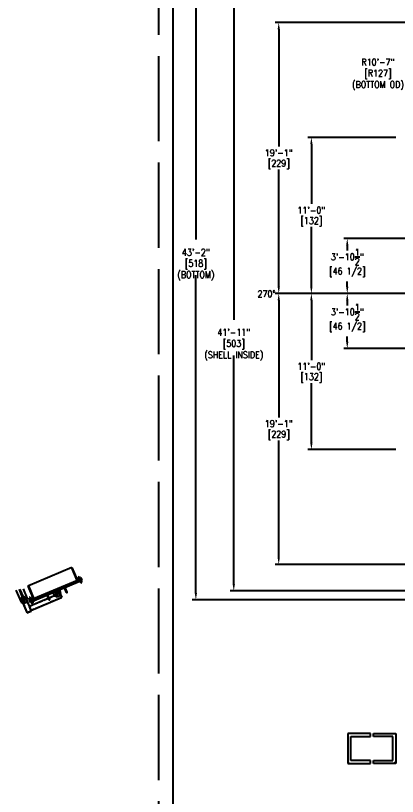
# Model space of a CAD drawing. Extents: x -1889 to 1550, y -1971 to 1122.
# Drawn here: x -157 to 165, y 112 to 772 of the extents above; entities that cross this region are included whole.
import ezdxf
from ezdxf.enums import TextEntityAlignment as Align

# ---------------------------------------------------------------- set-up
doc = ezdxf.new("R2010")
doc.units = 0
doc.header["$LTSCALE"] = 12
doc.header["$MEASUREMENT"] = 0
doc.header["$PDMODE"] = 33
doc.header["$PDSIZE"] = -0.5
for name, pattern in [('AM_ISO02W050', [7.5, 6, -1.5]), ('CENTER', [2, 1.25, -0.25, 0.25, -0.25]), ('HIDDEN', [0.375, 0.25, -0.125])]:
    doc.linetypes.add(name, pattern=pattern)
doc.layers.get('0').update_dxf_attribs({"linetype": 'CONTINUOUS'})
doc.layers.get('Defpoints').update_dxf_attribs({"linetype": 'CONTINUOUS'})
for name, color, linetype in [('11-2 PIPE', 7, 'CONTINUOUS'), ('3-4-10NC-HHBOLT', 32, 'CONTINUOUS'), ('3-4-10NC-HHNUT', 32, 'CONTINUOUS'), ('ARM', 3, 'CONTINUOUS'), ('CENTER', 6, 'CENTER'), ('COVER', 3, 'CONTINUOUS'), ('DIM', 1, 'CONTINUOUS'), ('EXTERNALS', 3, 'CONTINUOUS'), ('FLG', 2, 'CONTINUOUS'), ('HANDLE', 2, 'CONTINUOUS'), ('MARKING', 11, 'CONTINUOUS'), ('muoto', 4, 'CONTINUOUS'), ('NECK', 242, 'CONTINUOUS'), ('PIVOT', 30, 'CONTINUOUS'), ('REPAD', 7, 'CONTINUOUS'), ('WASHER', 7, 'CONTINUOUS')]:
    doc.layers.add(name, color=color, linetype=linetype)
doc.styles.add('ROMANS', font='ROMANS.shx', dxfattribs={"width": 0.85, "height": 5.76})
doc.styles.get("Standard").update_dxf_attribs({"font": 'sanss___.ttf'})
doc.dimstyles.get("Standard").update_dxf_attribs({"dimtxt": 0.18, "dimasz": 0.18, "dimexe": 0.18, "dimexo": 0.0625, "dimgap": 0.09, "dimtad": 0, "dimtih": 1, "dimtoh": 1, "dimdec": 4, "dimzin": 0, "dimdsep": 46, "dimtxsty": 'Standard', "dimcen": 0.09, "dimadec": 0, "dimazin": 0, "dimtfac": 1, "dimtdec": 4, "dimtofl": 0, "dimtmove": 0, "dimatfit": 3, "dimfxl": 1, "dimtolj": 1, "dimtzin": 0, "dimarcsym": 0})

# ---------------------------------------------------------------- blocks, each defined once
blk = doc.blocks.new('*D183')
at = {"layer": 'Defpoints', "color": 0, "transparency": 16777216}
for p in [(372.86, 796.33), (-4.78, 278.33), (372.86, 278.33)]:
    blk.add_point(p, dxfattribs=at)
at = {"layer": 'DIM', "color": 0, "lineweight": -2, "transparency": 16777216}
for p, q in [((366.86, 796.33), (-7.78, 796.33)), ((-4.78, 790.57), (-4.78, 582.84)), ((-4.78, 284.09), (-4.78, 552.67)), ((366.86, 278.33), (-7.78, 278.33))]:
    blk.add_line(p, q, dxfattribs=at)
at = {"layer": 'DIM', "color": 0, "transparency": 16777216}
for points in [[(-5.74, 790.57), (-3.82, 790.57), (-4.78, 796.33)], [(-5.74, 284.09), (-3.82, 284.09), (-4.78, 278.33)]]:
    blk.add_solid(points, dxfattribs=at)
at = {"layer": 'DIM', "color": 0, "transparency": 16777216, "char_height": 5.76, "attachment_point": 5, "style": 'ROMANS'}
for s, insert in [('\\A1;43\'-2"', (-4.78, 572.15)), ('\\A1;[518]\\P(BOTTOM)', (-4.78, 557.06))]:
    blk.add_mtext(s, dxfattribs=dict(at, insert=insert))
blk = doc.blocks.new('*D184')
at = {"layer": 'Defpoints', "color": 0, "transparency": 16777216}
for p in [(372.86, 788.83), (27.27, 285.83), (372.86, 285.83)]:
    blk.add_point(p, dxfattribs=at)
at = {"layer": 'DIM', "color": 0, "lineweight": -2, "transparency": 16777216}
for p, q in [((366.86, 788.83), (24.27, 788.83)), ((27.27, 783.07), (27.27, 515.14)), ((27.27, 291.59), (27.27, 484.96)), ((366.86, 285.83), (24.27, 285.83))]:
    blk.add_line(p, q, dxfattribs=at)
at = {"layer": 'DIM', "color": 0, "transparency": 16777216}
for points in [[(26.31, 783.07), (28.23, 783.07), (27.27, 788.83)], [(26.31, 291.59), (28.23, 291.59), (27.27, 285.83)]]:
    blk.add_solid(points, dxfattribs=at)
at = {"layer": 'DIM', "color": 0, "transparency": 16777216, "char_height": 5.76, "attachment_point": 5, "style": 'ROMANS'}
for s, insert in [('\\A1;41\'-11"', (27.27, 504.44)), ('\\A1;[503]\\P(SHELL INSIDE)', (27.27, 489.35))]:
    blk.add_mtext(s, dxfattribs=dict(at, insert=insert))
blk = doc.blocks.new('*D186')
at = {"layer": 'Defpoints', "color": 0, "transparency": 16777216}
for p in [(197.03, 537.33), (123.07, 490.83), (237.61, 490.83)]:
    blk.add_point(p, dxfattribs=at)
at = {"layer": 'DIM', "color": 0, "lineweight": -2, "transparency": 16777216}
for p, q in [((191.03, 537.33), (120.07, 537.33)), ((123.07, 531.57), (123.07, 527.11)), ((123.07, 496.59), (123.07, 501.05)), ((231.61, 490.83), (120.07, 490.83))]:
    blk.add_line(p, q, dxfattribs=at)
at = {"layer": 'DIM', "color": 0, "transparency": 16777216}
for points in [[(122.11, 531.57), (124.03, 531.57), (123.07, 537.33)], [(122.11, 496.59), (124.03, 496.59), (123.07, 490.83)]]:
    blk.add_solid(points, dxfattribs=at)
at = {"layer": 'DIM', "color": 0, "transparency": 16777216, "char_height": 5.76, "attachment_point": 5, "style": 'ROMANS'}
for s, insert in [('\\A1;3\'-10{\\H1x;\\S1/2;}"', (123.07, 521.76)), ('\\A1;[46 1/2]', (123.07, 508.73))]:
    blk.add_mtext(s, dxfattribs=dict(at, insert=insert))
blk = doc.blocks.new('*D187')
at = {"layer": 'Defpoints', "color": 0, "transparency": 16777216}
for p in [(123.07, 583.83), (237.61, 583.83), (197.03, 537.33)]:
    blk.add_point(p, dxfattribs=at)
at = {"layer": 'DIM', "color": 0, "lineweight": -2, "transparency": 16777216}
for p, q in [((231.61, 583.83), (120.07, 583.83)), ((123.07, 578.07), (123.07, 573.61)), ((123.07, 543.09), (123.07, 547.55)), ((191.03, 537.33), (120.07, 537.33))]:
    blk.add_line(p, q, dxfattribs=at)
at = {"layer": 'DIM', "color": 0, "transparency": 16777216}
for points in [[(122.11, 578.07), (124.03, 578.07), (123.07, 583.83)], [(122.11, 543.09), (124.03, 543.09), (123.07, 537.33)]]:
    blk.add_solid(points, dxfattribs=at)
at = {"layer": 'DIM', "color": 0, "transparency": 16777216, "char_height": 5.76, "attachment_point": 5, "style": 'ROMANS'}
for s, insert in [('\\A1;3\'-10{\\H1x;\\S1/2;}"', (123.07, 568.26)), ('\\A1;[46 1/2]', (123.07, 555.23))]:
    blk.add_mtext(s, dxfattribs=dict(at, insert=insert))
blk = doc.blocks.new('*D188')
at = {"layer": 'Defpoints', "color": 0, "transparency": 16777216}
for p in [(92.77, 669.33), (170.01, 669.33), (197.03, 537.33)]:
    blk.add_point(p, dxfattribs=at)
at = {"layer": 'DIM', "color": 0, "lineweight": -2, "transparency": 16777216}
for p, q in [((164.01, 669.33), (89.77, 669.33)), ((92.77, 663.57), (92.77, 613.07)), ((92.77, 543.09), (92.77, 593.6)), ((191.03, 537.33), (89.77, 537.33))]:
    blk.add_line(p, q, dxfattribs=at)
at = {"layer": 'DIM', "color": 0, "transparency": 16777216}
for points in [[(91.81, 663.57), (93.73, 663.57), (92.77, 669.33)], [(91.81, 543.09), (93.73, 543.09), (92.77, 537.33)]]:
    blk.add_solid(points, dxfattribs=at)
at = {"layer": 'DIM', "color": 0, "transparency": 16777216, "char_height": 5.76, "attachment_point": 5, "style": 'ROMANS'}
for s, insert in [('\\A1;11\'-0"', (92.77, 607.72)), ('\\A1;[132]', (92.77, 597.98))]:
    blk.add_mtext(s, dxfattribs=dict(at, insert=insert))
blk = doc.blocks.new('*D189')
at = {"layer": 'Defpoints', "color": 0, "transparency": 16777216}
for p in [(197.03, 537.33), (92.77, 405.33), (170.01, 405.33)]:
    blk.add_point(p, dxfattribs=at)
at = {"layer": 'DIM', "color": 0, "lineweight": -2, "transparency": 16777216}
for p, q in [((191.03, 537.33), (89.77, 537.33)), ((92.77, 531.57), (92.77, 481.07)), ((92.77, 411.09), (92.77, 461.6)), ((164.01, 405.33), (89.77, 405.33))]:
    blk.add_line(p, q, dxfattribs=at)
at = {"layer": 'DIM', "color": 0, "transparency": 16777216}
for points in [[(91.81, 531.57), (93.73, 531.57), (92.77, 537.33)], [(91.81, 411.09), (93.73, 411.09), (92.77, 405.33)]]:
    blk.add_solid(points, dxfattribs=at)
at = {"layer": 'DIM', "color": 0, "transparency": 16777216, "char_height": 5.76, "attachment_point": 5, "style": 'ROMANS'}
for s, insert in [('\\A1;11\'-0"', (92.77, 475.72)), ('\\A1;[132]', (92.77, 465.98))]:
    blk.add_mtext(s, dxfattribs=dict(at, insert=insert))
blk = doc.blocks.new('*D190')
at = {"layer": 'Defpoints', "color": 0, "transparency": 16777216}
for p in [(65.21, 766.33), (306.36, 766.33), (197.03, 537.33)]:
    blk.add_point(p, dxfattribs=at)
at = {"layer": 'DIM', "color": 0, "lineweight": -2, "transparency": 16777216}
for p, q in [((300.36, 766.33), (62.21, 766.33)), ((65.21, 760.57), (65.21, 661.57)), ((65.21, 543.09), (65.21, 642.1)), ((191.03, 537.33), (62.21, 537.33))]:
    blk.add_line(p, q, dxfattribs=at)
at = {"layer": 'DIM', "color": 0, "transparency": 16777216}
for points in [[(64.25, 760.57), (66.17, 760.57), (65.21, 766.33)], [(64.25, 543.09), (66.17, 543.09), (65.21, 537.33)]]:
    blk.add_solid(points, dxfattribs=at)
at = {"layer": 'DIM', "color": 0, "transparency": 16777216, "char_height": 5.76, "attachment_point": 5, "style": 'ROMANS'}
for s, insert in [('\\A1;19\'-1"', (65.21, 656.22)), ('\\A1;[229]', (65.21, 646.48))]:
    blk.add_mtext(s, dxfattribs=dict(at, insert=insert))
blk = doc.blocks.new('*D191')
at = {"layer": 'Defpoints', "color": 0, "transparency": 16777216}
for p in [(197.03, 537.33), (65.21, 308.33), (306.36, 308.33)]:
    blk.add_point(p, dxfattribs=at)
at = {"layer": 'DIM', "color": 0, "lineweight": -2, "transparency": 16777216}
for p, q in [((191.03, 537.33), (62.21, 537.33)), ((65.21, 531.57), (65.21, 432.57)), ((65.21, 314.09), (65.21, 413.1)), ((300.36, 308.33), (62.21, 308.33))]:
    blk.add_line(p, q, dxfattribs=at)
at = {"layer": 'DIM', "color": 0, "transparency": 16777216}
for points in [[(64.25, 531.57), (66.17, 531.57), (65.21, 537.33)], [(64.25, 314.09), (66.17, 314.09), (65.21, 308.33)]]:
    blk.add_solid(points, dxfattribs=at)
at = {"layer": 'DIM', "color": 0, "transparency": 16777216, "char_height": 5.76, "attachment_point": 5, "style": 'ROMANS'}
for s, insert in [('\\A1;19\'-1"', (65.21, 427.22)), ('\\A1;[229]', (65.21, 417.48))]:
    blk.add_mtext(s, dxfattribs=dict(at, insert=insert))
blk = doc.blocks.new('*D197')
at = {"layer": 'Defpoints', "color": 0, "transparency": 16777216}
for p in [(251.42, 706.52), (372.86, 669.33)]:
    blk.add_point(p, dxfattribs=at)
at = {"layer": 'DIM', "color": 0, "lineweight": -2, "transparency": 16777216}
for p, q in [((173.8, 728.53), (179.56, 728.53)), ((179.56, 728.53), (245.92, 708.21))]:
    blk.add_line(p, q, dxfattribs=at)
at = {"layer": 'DIM', "color": 0, "transparency": 16777216}
blk.add_solid([(246.2, 709.13), (245.64, 707.29), (251.42, 706.52)], dxfattribs=at)
at = {"layer": 'DIM', "color": 0, "transparency": 16777216, "char_height": 5.76, "attachment_point": 5, "style": 'ROMANS'}
for s, insert in [('\\A1;R10\'-7"', (148.95, 732.92)), ('\\A1;[R127]\\P(BOTTOM OD)', (148.95, 717.83))]:
    blk.add_mtext(s, dxfattribs=dict(at, insert=insert))
blk = doc.blocks.new('A$Ccf04fb3b')
at = {"layer": 'COVER'}
for p, q in [((-22.88, 0), (-22.88, 1.25)), ((-22, 0), (-22, 1.25))]:
    blk.add_line(p, q, dxfattribs=at)
at = {"layer": 'FLG'}
for p, q in [((-23.62, 0), (-23.62, 1.25)), ((-23.62, 0.87), (-20.16, 0.87)), ((-23.62, 0), (-20.16, 0)), ((-20.16, 0), (-20.16, 1.25)), ((-20.16, 0), (20.16, 0)), ((20.16, 0), (20.16, 1.25)), ((23.62, 0.87), (20.16, 0.87)), ((23.62, 0), (20.16, 0)), ((23.62, 0), (23.62, 1.25))]:
    blk.add_line(p, q, dxfattribs=at)
at = {"layer": 'muoto'}
for p, q in [((-23.62, 1.25), (23.62, 1.25)), ((-23.62, 0.87), (23.62, 0.87))]:
    blk.add_line(p, q, dxfattribs=at)
blk = doc.blocks.new('A$C278bd5e2')
at = {"layer": '11-2 PIPE'}
for centre, radius in [((27.88, -6.08), 0.95), ((27.88, -6.08), 0.805), ((0, -11.82), 0.95), ((0, -11.82), 0.805)]:
    blk.add_circle(centre, radius, dxfattribs=at)
at = {"layer": '3-4-10NC-HHBOLT'}
for p, q in [((-22.75, -6.13), (-22.81, -6.18)), ((-22.06, -6.18), (-22.81, -6.18)), ((-22.81, -6.18), (-22.81, -11.57)), ((-22.12, -6.13), (-22.75, -6.13)), ((-22.12, -6.13), (-22.06, -6.18)), ((-22.06, -6.18), (-22.06, -11.57)), ((22.12, -6.13), (22.06, -6.18)), ((22.06, -6.18), (22.81, -6.18)), ((22.06, -6.18), (22.06, -11.57)), ((22.12, -6.13), (22.75, -6.13)), ((22.75, -6.13), (22.81, -6.18)), ((22.81, -6.18), (22.81, -11.57)), ((-22.06, -11.57), (-22.81, -11.57)), ((-22.75, -11.62), (-22.81, -11.57)), ((-22.12, -11.62), (-22.75, -11.62)), ((-22.12, -11.62), (-22.06, -11.57)), ((22.06, -11.57), (22.81, -11.57)), ((22.12, -11.62), (22.06, -11.57)), ((22.12, -11.62), (22.75, -11.62)), ((22.75, -11.62), (22.81, -11.57))]:
    blk.add_line(p, q, dxfattribs=at)
at = {"layer": '3-4-10NC-HHBOLT', "linetype": 'HIDDEN'}
for p, q in [((-22.75, -6.18), (-22.75, -11.57)), ((-22.12, -6.18), (-22.12, -11.57)), ((22.12, -6.18), (22.12, -11.57)), ((22.75, -6.18), (22.75, -11.57))]:
    blk.add_line(p, q, dxfattribs=at)
at = {"layer": '3-4-10NC-HHNUT'}
for p, q in [((-23.09, -6.89), (-23, -6.84)), ((-23.09, -7.45), (-23.09, -6.89)), ((-23.09, -7.45), (-23, -7.5)), ((-23.09, -10.3), (-23, -10.25)), ((-23.09, -10.3), (-23.09, -10.86)), ((-23.09, -10.86), (-23, -10.91)), ((-21.88, -6.84), (-23, -6.84)), ((-21.88, -7.5), (-23, -7.5)), ((-21.88, -10.25), (-23, -10.25)), ((-21.88, -10.91), (-23, -10.91)), ((-22.76, -7.45), (-22.76, -6.89)), ((-22.76, -10.3), (-22.76, -10.86)), ((-22.11, -7.45), (-22.11, -6.89)), ((-22.11, -10.3), (-22.11, -10.86)), ((-21.79, -6.89), (-21.88, -6.84)), ((-21.79, -7.45), (-21.88, -7.5)), ((-21.79, -10.3), (-21.88, -10.25)), ((-21.79, -10.86), (-21.88, -10.91)), ((-21.79, -7.45), (-21.79, -6.89)), ((-21.79, -10.3), (-21.79, -10.86)), ((21.79, -6.89), (21.88, -6.84)), ((21.79, -7.45), (21.79, -6.89)), ((21.79, -7.45), (21.88, -7.5)), ((21.79, -10.3), (21.88, -10.25)), ((21.79, -10.3), (21.79, -10.86)), ((21.79, -10.86), (21.88, -10.91)), ((21.88, -6.84), (23, -6.84)), ((21.88, -7.5), (23, -7.5)), ((21.88, -10.25), (23, -10.25)), ((21.88, -10.91), (23, -10.91)), ((22.11, -7.45), (22.11, -6.89)), ((22.11, -10.3), (22.11, -10.86)), ((22.76, -7.45), (22.76, -6.89)), ((22.76, -10.3), (22.76, -10.86)), ((23.09, -6.89), (23, -6.84)), ((23.09, -7.45), (23, -7.5)), ((23.09, -10.3), (23, -10.25)), ((23.09, -10.86), (23, -10.91)), ((23.09, -7.45), (23.09, -6.89)), ((23.09, -10.3), (23.09, -10.86))]:
    blk.add_line(p, q, dxfattribs=at)
for centre, radius, start, end in [((-22.92, -7.12), 0.288, 55.61575, 124.38425), ((-22.92, -7.21), 0.288, 235.61575, 304.38425), ((-22.92, -10.54), 0.288, 55.61575, 124.38425), ((-22.92, -10.63), 0.288, 235.61575, 304.38425), ((-22.44, -7.91), 1.07, 72.41205, 107.58795), ((-22.44, -6.43), 1.07, 252.41205, 287.58795), ((-22.44, -11.32), 1.07, 72.41205, 107.58795), ((-22.44, -9.84), 1.07, 252.41205, 287.58795), ((-21.95, -7.12), 0.288, 55.61575, 124.38425), ((-21.95, -7.21), 0.288, 235.61575, 304.38425), ((-21.95, -10.54), 0.288, 55.61575, 124.38425), ((-21.95, -10.63), 0.288, 235.61575, 304.38425), ((21.95, -7.12), 0.288, 55.61575, 124.38425), ((21.95, -7.21), 0.288, 235.61575, 304.38425), ((21.95, -10.54), 0.288, 55.61575, 124.38425), ((21.95, -10.63), 0.288, 235.61575, 304.38425), ((22.44, -7.91), 1.07, 72.41205, 107.58795), ((22.44, -6.43), 1.07, 252.41205, 287.58795), ((22.44, -11.32), 1.07, 72.41205, 107.58795), ((22.44, -9.84), 1.07, 252.41205, 287.58795), ((22.92, -7.12), 0.288, 55.61575, 124.38425), ((22.92, -7.21), 0.288, 235.61575, 304.38425), ((22.92, -10.54), 0.288, 55.61575, 124.38425), ((22.92, -10.63), 0.288, 235.61575, 304.38425)]:
    blk.add_arc(centre, radius, start, end, dxfattribs=at)
at = {"layer": 'ARM'}
for p, q in [((29.88, -4.08), (25.88, -4.08)), ((29.88, -4.08), (25.88, -4.08)), ((25.88, -4.08), (25.88, -17.02)), ((26, -4.08), (26, -3.9)), ((29.75, -3.9), (26, -3.9)), ((26, -4.08), (26, -3.9)), ((29.75, -3.9), (26, -3.9)), ((29.75, -4.08), (29.75, -3.9)), ((29.75, -4.08), (29.75, -3.9)), ((29.88, -4.08), (29.88, -17.02)), ((-2.17, -12.9), (-2.36, -12.9)), ((-2.17, -12.9), (-2.36, -12.9)), ((-2.36, -12.9), (-2.36, -16.65)), ((25.88, -12.77), (-2.17, -12.77)), ((-2.17, -12.77), (-2.17, -16.77)), ((-2.17, -16.65), (-2.36, -16.65)), ((25.88, -16.77), (-2.17, -16.77)), ((29.88, -17.02), (25.88, -17.02)), ((26, -17.02), (26, -17.21)), ((26, -17.02), (26, -17.21)), ((29.75, -17.21), (26, -17.21)), ((29.75, -17.21), (26, -17.21)), ((29.75, -17.02), (29.75, -17.21)), ((29.75, -17.02), (29.75, -17.21))]:
    blk.add_line(p, q, dxfattribs=at)
at = {"layer": 'ARM', "linetype": 'HIDDEN'}
for p, q in [((26.06, -4.08), (26.06, -17.02)), ((29.69, -4.08), (29.69, -17.02)), ((25.88, -12.96), (-2.17, -12.96)), ((25.88, -16.59), (-2.17, -16.59))]:
    blk.add_line(p, q, dxfattribs=at)
at = {"layer": 'CENTER'}
for p, q in [((27.88, -9.95), (27.88, 3.55)), ((31.12, -6.08), (24.64, -6.08)), ((31.12, -6.08), (24.64, -6.08)), ((26.57, -6.08), (27.88, -6.08)), ((27.88, -4.78), (27.88, -6.08)), ((27.88, -7.39), (27.88, -6.08)), ((29.18, -6.08), (27.88, -6.08)), ((3.24, -11.82), (-3.24, -11.82)), ((-1.3, -11.82), (0, -11.82)), ((1.3, -11.82), (0, -11.82))]:
    blk.add_line(p, q, dxfattribs=at)
at = {"layer": 'COVER'}
for p, q in [((-23.62, -7.5), (-23.62, -10.25)), ((-22.88, -9), (-22.88, -7.5)), ((-22, -9), (-22, -7.5)), ((22, -9), (22, -7.5)), ((22.88, -9), (22.88, -7.5))]:
    blk.add_line(p, q, dxfattribs=at)
at = {"layer": 'EXTERNALS'}
for p, q in [((27.5, 3.19), (27.5, -3.41)), ((28.25, 3.37), (28.25, -3.41)), ((27.5, -3.41), (28.25, -3.41))]:
    blk.add_line(p, q, dxfattribs=at)
at = {"layer": 'FLG'}
for p, q in [((-23.62, -7.5), (-20.16, -7.5)), ((-23.62, -7.5), (-23.62, -9)), ((-23.62, -8.62), (-20.16, -8.62)), ((-20.16, -7.5), (-20.16, -9)), ((23.62, -7.5), (20.16, -7.5)), ((20.16, -7.5), (20.16, -9)), ((23.62, -8.62), (20.16, -8.62)), ((23.62, -7.5), (23.62, -9))]:
    blk.add_line(p, q, dxfattribs=at)
at = {"layer": 'HANDLE'}
for p, q in [((-8.25, -14.5), (-8.25, -10.25)), ((-7.75, -14.5), (-7.75, -10.25)), ((7.75, -14.5), (7.75, -10.25)), ((8.25, -14.5), (8.25, -10.25))]:
    blk.add_line(p, q, dxfattribs=at)
for centre in [(-8, -14.5), (8, -14.5)]:
    blk.add_circle(centre, 0.25, dxfattribs=at)
at = {"layer": 'muoto'}
blk.add_line((-23.62, -9), (23.62, -9), dxfattribs=at)
at = {"layer": 'NECK'}
for p, q in [((-20.16, 3.21), (20.16, 3.21)), ((-20.16, 3.21), (-20.16, -8.62)), ((-19.66, 3.21), (-19.66, -8.62)), ((19.66, 3.21), (19.66, -8.62)), ((20.16, 3.21), (20.16, -7.5)), ((-19.66, -8.62), (-20.16, -8.62)), ((-20.16, -8.62), (20.16, -8.62)), ((19.66, -8.62), (20.16, -8.62))]:
    blk.add_line(p, q, dxfattribs=at)
at = {"layer": 'PIVOT'}
for p, q in [((24.88, 2.61), (24.88, -7.02)), ((30.88, 4.04), (30.88, -7.02)), ((-3, -10.25), (-3, -12.76)), ((-3, -12.76), (-1, -14.76)), ((3, -12.76), (1, -14.76)), ((3, -10.25), (3, -12.76)), ((24.88, -7.02), (26.88, -9.02)), ((26.88, -9.02), (28.88, -9.02)), ((30.88, -7.02), (28.88, -9.02)), ((1, -14.76), (-1, -14.76))]:
    blk.add_line(p, q, dxfattribs=at)
for centre in [(27.88, -6.08), (0, -11.82)]:
    blk.add_circle(centre, 1, dxfattribs=at)
at = {"layer": 'WASHER'}
blk.add_circle((0, -11.82), 1.37, dxfattribs=at)
at = {"layer": 'COVER'}
blk.add_blockref('A$Ccf04fb3b', (0, -10.25), dxfattribs=at)

msp = doc.modelspace()

# ---------------------------------------------------------------- linework, layer by layer
msp.add_line((-24, 72), (-24, 888))
at = {"layer": 'Defpoints', "linetype": 'AM_ISO02W050'}
msp.add_line((-36, 36), (-36, 900), dxfattribs=at)
at = {"layer": 'MARKING'}
for centre in [(124.28505, 140.81592), (163.37341, 140.81592)]:
    msp.add_circle(centre, 0.09375, dxfattribs=at)
at = {"layer": 'REPAD'}
for points, knots in [([(142.56722, 165.23381), (140.9853, 165.23381), (138.61197, 165.23381), (135.44709, 165.23381), (133.07258, 165.23381), (130.69807, 165.23381), (127.53319, 165.23381), (125.15987, 165.23381), (123.57794, 165.23381)], [0, 0, 0, 0, 0.249918628, 0.374947102, 0.5, 0.625052898, 0.750081372, 1, 1, 1, 1]), ([(145.09123, 165.23381), (146.67316, 165.23381), (149.04648, 165.23381), (152.21136, 165.23381), (154.58587, 165.23381), (156.96038, 165.23381), (160.12526, 165.23381), (162.49859, 165.23381), (164.08051, 165.23381)], [0, 0, 0, 0, 0.249918628, 0.374947102, 0.5, 0.625052898, 0.750081372, 1, 1, 1, 1]), ([(126.07799, 162.73381), (127.45175, 162.73381), (129.51269, 162.73381), (132.26089, 162.73381), (134.3226, 162.73381), (136.38431, 162.73381), (139.13252, 162.73381), (141.19345, 162.73381), (142.56722, 162.73381)], [0, 0, 0, 0, 0.249938649, 0.374960118, 0.5, 0.625039882, 0.750061351, 1, 1, 1, 1]), ([(161.58047, 162.73381), (160.2067, 162.73381), (158.14577, 162.73381), (155.39756, 162.73381), (153.33585, 162.73381), (151.27414, 162.73381), (148.52593, 162.73381), (146.465, 162.73381), (145.09123, 162.73381)], [0, 0, 0, 0, 0.249938649, 0.374960118, 0.5, 0.625039882, 0.750061351, 1, 1, 1, 1]), ([(123.57794, 140.10881), (125.15987, 140.10881), (127.53319, 140.10881), (130.69807, 140.10881), (133.07258, 140.10881), (135.44709, 140.10881), (138.61197, 140.10881), (140.9853, 140.10881), (142.56722, 140.10881)], [0, 0, 0, 0, 0.249918628, 0.374947102, 0.5, 0.625052898, 0.750081372, 1, 1, 1, 1]), ([(142.56722, 142.60881), (141.19345, 142.60881), (139.13252, 142.60881), (136.38431, 142.60881), (134.3226, 142.60881), (132.26089, 142.60881), (129.51269, 142.60881), (127.45175, 142.60881), (126.07799, 142.60881)], [0, 0, 0, 0, 0.249938649, 0.374960118, 0.5, 0.625039882, 0.750061351, 1, 1, 1, 1]), ([(145.09123, 142.60881), (146.465, 142.60881), (148.52593, 142.60881), (151.27414, 142.60881), (153.33585, 142.60881), (155.39756, 142.60881), (158.14577, 142.60881), (160.2067, 142.60881), (161.58047, 142.60881)], [0, 0, 0, 0, 0.249938649, 0.374960118, 0.5, 0.625039882, 0.750061351, 1, 1, 1, 1]), ([(164.08051, 140.10881), (162.49859, 140.10881), (160.12526, 140.10881), (156.96038, 140.10881), (154.58587, 140.10881), (152.21136, 140.10881), (149.04648, 140.10881), (146.67316, 140.10881), (145.09123, 140.10881)], [0, 0, 0, 0, 0.249918628, 0.374947102, 0.5, 0.625052898, 0.750081372, 1, 1, 1, 1])]:
    msp.add_open_spline(points, degree=3, knots=knots, dxfattribs=at)
for points in [[(123.57794, 165.23381), (123.57794, 140.10881)], [(142.56722, 162.73381), (142.56722, 165.23381)], [(145.09123, 162.73381), (145.09123, 165.23381)], [(164.08051, 165.23381), (164.08051, 140.10881)], [(126.07799, 142.60881), (126.07799, 162.73381)], [(161.58047, 142.60881), (161.58047, 162.73381)], [(142.56722, 140.10881), (142.56722, 142.60881)], [(145.09123, 140.10881), (145.09123, 142.60881)]]:
    msp.add_open_spline(points, degree=1, dxfattribs=at)

# ---------------------------------------------------------------- block references
at = {"layer": 'COVER', "xscale": -1, "rotation": 23.00000000000007}
msp.add_blockref('A$C278bd5e2', (-126.6957, 294.87162), dxfattribs=at)

# ---------------------------------------------------------------- texts
at = {"layer": 'DIM', "style": 'ROMANS', "width": 0.85}
msp.add_text('270%%D', height=5.76, dxfattribs=at).set_placement((54.88859, 537.02521), align=Align.MIDDLE_CENTER)

# ---------------------------------------------------------------- dimensions: what is measured, and where the dimension line sits
at = {"layer": 'DIM'}
for base, p1, p2, text, picture, middle in [((-4.78147, 278.33221), (372.85731, 796.33221), (372.85731, 278.33221), '<>\\P(BOTTOM)', '*D183', (-4.78147, 567.75738)), ((27.27453, 285.83221), (372.85731, 788.83221), (372.85731, 285.83221), '<>\\P(SHELL INSIDE)', '*D184', (27.27453, 500.0495))]:
    dim = msp.add_linear_dim(base=base, p1=p1, p2=p2, angle=90, text=text, dimstyle='Standard', override={"dimscale": 48, "dimtxt": 5.76, "dimasz": 0.12, "dimexe": 0.0625, "dimexo": 0.125, "dimgap": 0.02, "dimzin": 3, "dimlunit": 4, "dimpost": '\\X', "dimtxsty": 'ROMANS', "dimcen": 0}, dxfattribs=at)
    dim.commit()
    dim.dimension.update_dxf_attribs({"geometry": picture, "text_midpoint": middle, "dimtype": 160})
for base, p2, picture, middle in [((65.20562, 766.33221), (306.35731, 766.33221), '*D190', (65.20562, 651.83221)), ((92.77128, 669.33221), (170.01325, 669.33221), '*D188', (92.77128, 603.33221)), ((123.07473, 583.83221), (237.60731, 583.83221), '*D187', (123.07473, 560.58221)), ((65.20562, 308.33221), (306.35731, 308.33221), '*D191', (65.20562, 422.83221)), ((92.77128, 405.33221), (170.01325, 405.33221), '*D189', (92.77128, 471.33221)), ((123.07473, 490.83221), (237.60731, 490.83221), '*D186', (123.07473, 514.08221))]:
    dim = msp.add_linear_dim(base=base, p1=(197.03086, 537.33221), p2=p2, angle=90, dimstyle='Standard', override={"dimscale": 48, "dimtxt": 5.76, "dimasz": 0.12, "dimexe": 0.0625, "dimexo": 0.125, "dimgap": 0.02, "dimzin": 3, "dimlunit": 4, "dimpost": '\\X', "dimtxsty": 'ROMANS', "dimcen": 0}, dxfattribs=at)
    dim.commit()
    dim.dimension.update_dxf_attribs({"geometry": picture, "text_midpoint": middle})
dim = msp.add_radius_dim(center=(372.85731, 669.33221), mpoint=(251.42431, 706.52128), text='<>\\P(BOTTOM OD)', dimstyle='Standard', override={"dimscale": 48, "dimtxt": 5.76, "dimasz": 0.12, "dimexe": 0.0625, "dimexo": 0.125, "dimgap": 0.02, "dimzin": 3, "dimlunit": 4, "dimpost": '\\X', "dimtxsty": 'ROMANS', "dimcen": 0}, dxfattribs=at)
dim.commit()
dim.dimension.update_dxf_attribs({"geometry": '*D197', "text_midpoint": (148.94784, 728.52832), "dimtype": 164})

doc.saveas('drawing.dxf')
